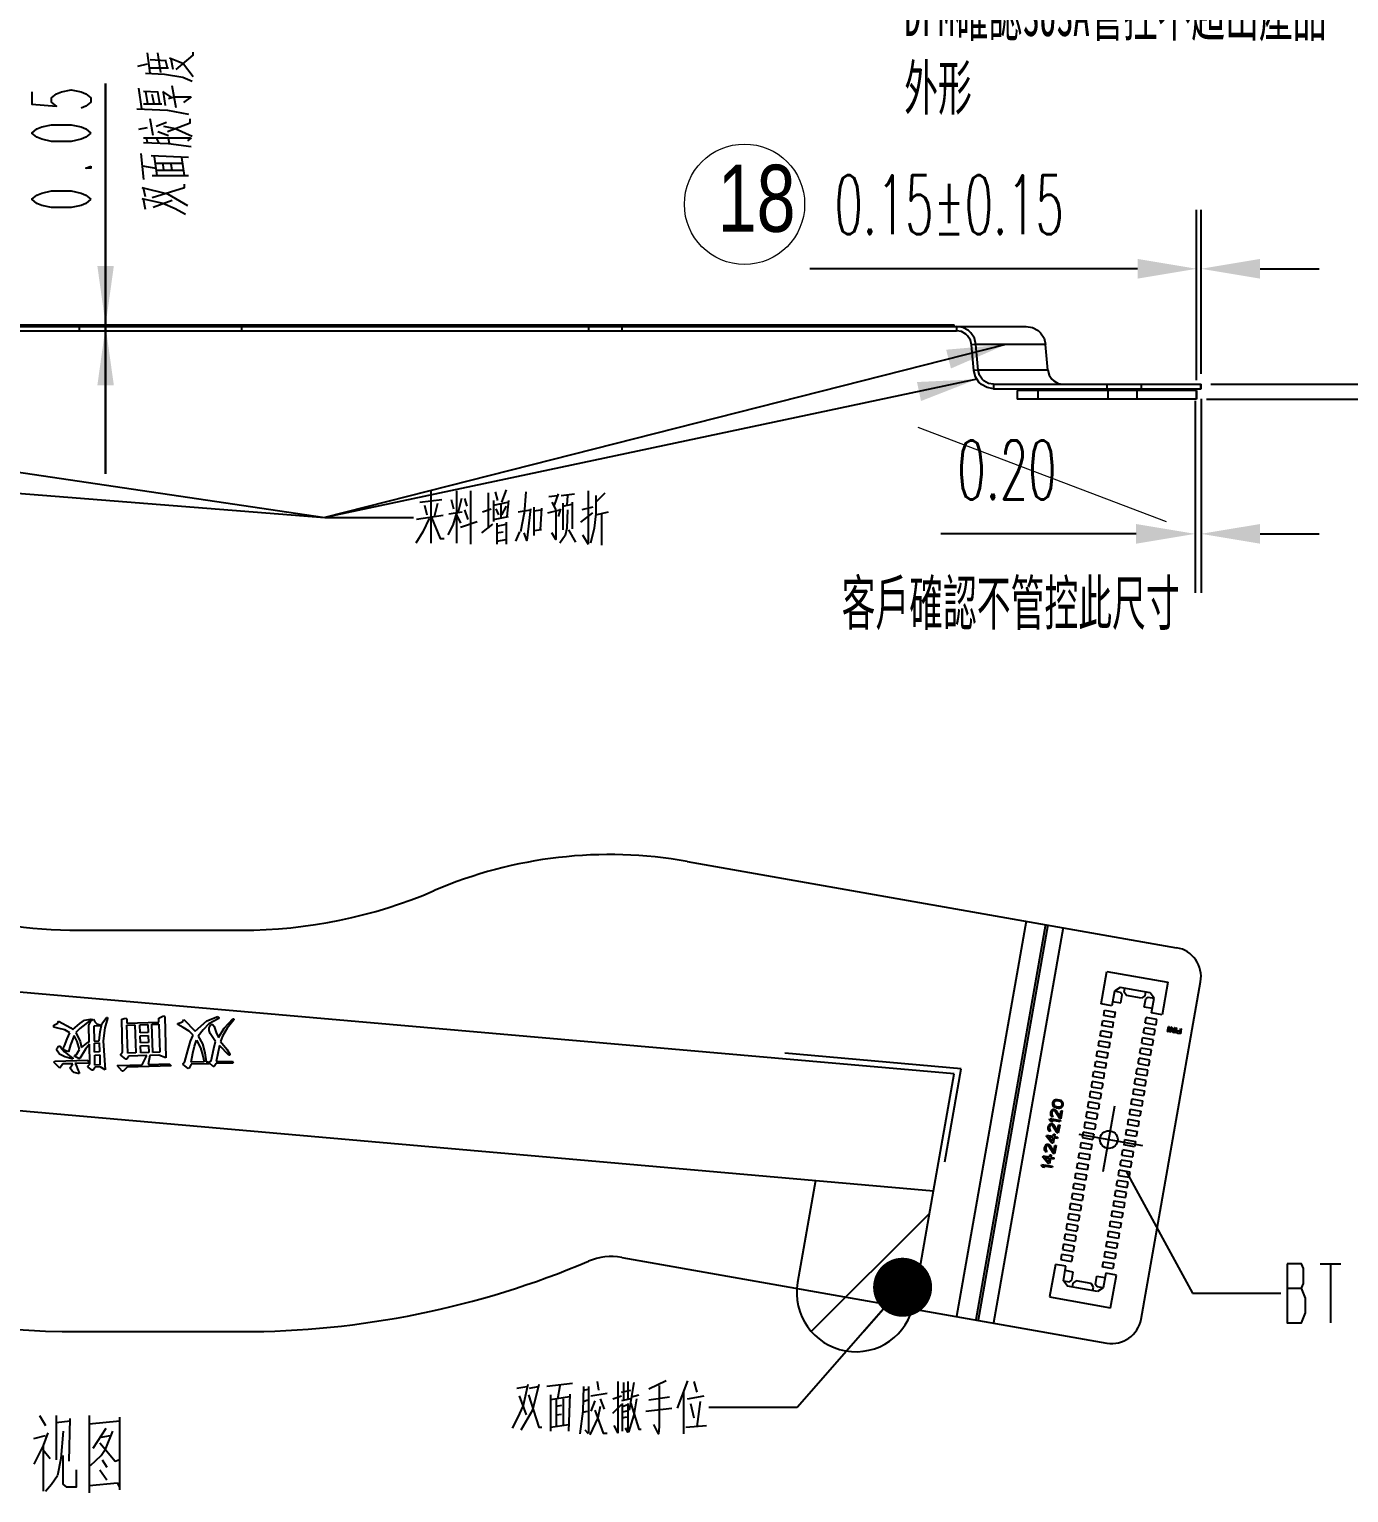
# Model space of a CAD drawing. Header units: millimetres. Extents: x -28 to 350, y 32 to 299.
# Drawn here: x 82.01 to 126.73, y 191.75 to 241.33 of the extents above; entities that cross this region are included whole.
import ezdxf

# ---------------------------------------------------------------- set-up
doc = ezdxf.new("R2010")
doc.units = ezdxf.units.MM
doc.header["$LTSCALE"] = 19.36
doc.header["$PDMODE"] = 3
doc.header["$PDSIZE"] = 6
doc.layers.get('0').update_dxf_attribs({"linetype": 'CONTINUOUS'})
doc.layers.get('Defpoints').update_dxf_attribs({"linetype": 'CONTINUOUS'})
doc.layers.add('00_COSMETICS', color=7, linetype='CONTINUOUS')
doc.layers.add('備註', color=1, linetype='CONTINUOUS', lineweight=20)
doc.styles.add('CHINESE', font='', dxfattribs={"width": 0.8})
doc.styles.get("Standard").update_dxf_attribs({"font": 'simplex.shx', "width": 0.56})
doc.styles.get('CHINESE').set_extended_font_data('PMingLiU')
doc.dimstyles.new('DIMSTYLE_1', dxfattribs={"dimtxt": 2, "dimasz": 2, "dimexe": 2, "dimexo": 0.35, "dimgap": 0.5, "dimtad": 1, "dimzin": 0, "dimdsep": 46, "dimtxsty": 'Standard', "dimcen": 0.09, "dimazin": 0, "dimtol": 1, "dimtp": 0.03, "dimtm": 0.03, "dimtfac": 1, "dimtofl": 0, "dimtmove": 0, "dimatfit": 3, "dimfxl": 1, "dimtolj": 1, "dimtzin": 0, "dimarcsym": 0})
doc.dimstyles.new('DIMSTYLE_2', dxfattribs={"dimtxt": 2, "dimasz": 2, "dimexe": 2, "dimexo": 0.35, "dimgap": 0.5, "dimtad": 1, "dimzin": 0, "dimdsep": 46, "dimtxsty": 'Standard', "dimcen": 0.09, "dimazin": 0, "dimtp": 0.01, "dimtm": 0.01, "dimtfac": 1, "dimtofl": 0, "dimtmove": 0, "dimatfit": 3, "dimfxl": 1, "dimtolj": 1, "dimtzin": 0, "dimarcsym": 0})
doc.dimstyles.get("Standard").update_dxf_attribs({"dimtxt": 2, "dimasz": 2, "dimexe": 2, "dimexo": 0.35, "dimtad": 1, "dimzin": 0, "dimdsep": 46, "dimtxsty": 'Standard', "dimcen": 0.09, "dimazin": 0, "dimtol": 1, "dimtp": 0.01, "dimtm": 0.01, "dimtfac": 1, "dimtofl": 0, "dimtmove": 0, "dimatfit": 3, "dimfxl": 1, "dimtolj": 1, "dimtzin": 0, "dimarcsym": 0})

# ---------------------------------------------------------------- blocks, each defined once
blk = doc.blocks.new('_FILLED')
at = {"color": 0, "linetype": 'ByBlock'}
blk.add_solid([(0, 0), (-1, 0.14), (-1, -0.14)], dxfattribs=at)
blk = doc.blocks.new('*D03')
at = {"color": 2}
for p, q in [((132.665, 229.301), (132.665, 234.301)), ((132.665, 234.301), (132.665, 229.046)), ((122.06, 229.301), (134.665, 229.301)), ((121.913, 228.791), (134.665, 228.791)), ((132.665, 209.67), (132.665, 229.046)), ((132.665, 228.791), (132.665, 209.67))]:
    blk.add_line(p, q, dxfattribs=at)
at = {"color": 2, "xscale": 2, "yscale": 2, "zscale": 2}
for p, rotation in [((132.665, 229.301), 270), ((132.665, 228.791), 90)]:
    blk.add_blockref('_FILLED', p, dxfattribs=dict(at, rotation=rotation))
blk = doc.blocks.new('*D36')
at = {"color": 2}
for p, q in [((84.595, 231.311), (84.595, 239.49)), ((84.595, 239.49), (84.595, 231.286)), ((84.595, 226.261), (84.595, 231.286)), ((84.595, 231.261), (84.595, 226.261))]:
    blk.add_line(p, q, dxfattribs=at)
at = {"color": 2, "xscale": 2, "yscale": 2, "zscale": 2}
for p, rotation in [((84.595, 231.311), 270), ((84.595, 231.261), 90)]:
    blk.add_blockref('_FILLED', p, dxfattribs=dict(at, rotation=rotation))
blk = doc.blocks.new('*D710')
at = {"color": 0, "lineweight": -2}
for p, q in [((121.576, 229.441), (121.576, 235.213)), ((121.726, 229.651), (121.726, 235.213)), ((119.576, 233.213), (108.469, 233.213)), ((123.726, 233.213), (125.726, 233.213))]:
    blk.add_line(p, q, dxfattribs=at)
at = {"color": 0}
for points in [[(119.576, 232.88), (119.576, 233.547), (121.576, 233.213)], [(123.726, 233.547), (123.726, 232.88), (121.726, 233.213)]]:
    blk.add_solid(points, dxfattribs=at)
at = {"layer": 'Defpoints', "color": 0}
for p in [(121.576, 233.213), (121.576, 229.091), (121.726, 229.301)]:
    blk.add_point(p, dxfattribs=at)
at = {"color": 0, "insert": (117.076, 236.38), "char_height": 2, "attachment_point": 3, "line_spacing_factor": 0.9}
blk.add_mtext('\\A1;{0.15\\C1;%%P0.15}', dxfattribs=at)
blk = doc.blocks.new('*D811')
at = {"color": 0, "lineweight": -2}
for p, q in [((121.526, 228.741), (121.526, 222.232)), ((121.726, 228.801), (121.726, 222.232)), ((119.526, 224.232), (112.912, 224.232)), ((123.726, 224.232), (125.726, 224.232))]:
    blk.add_line(p, q, dxfattribs=at)
at = {"color": 0}
for points in [[(119.526, 223.899), (119.526, 224.565), (121.526, 224.232)], [(123.726, 224.565), (123.726, 223.899), (121.726, 224.232)]]:
    blk.add_solid(points, dxfattribs=at)
at = {"layer": 'Defpoints', "color": 0}
for p in [(121.526, 229.091), (121.726, 229.151), (121.526, 224.232)]:
    blk.add_point(p, dxfattribs=at)
at = {"color": 0, "insert": (116.826, 227.399), "char_height": 2, "attachment_point": 3, "line_spacing_factor": 0.9}
blk.add_mtext('\\A1;0.20', dxfattribs=at)

msp = doc.modelspace()

# ---------------------------------------------------------------- linework, layer by layer
at = {"color": 2}
for p, q in [((86.111, 239.836), (86.014, 240.53)), ((86.466, 239.863), (86.369, 240.53)), ((85.691, 240.076), (86.014, 240.156)), ((86.627, 240.263), (86.111, 240.29)), ((86.111, 240.023), (86.724, 240.023)), ((86.691, 240.023), (86.627, 240.29)), ((86.885, 239.97), (86.82, 240.316)), ((87.24, 240.156), (87.562, 239.73)), ((85.82, 238.636), (85.724, 239.33)), ((86.369, 239.196), (85.885, 239.223)), ((85.949, 239.223), (86.014, 238.796)), ((86.24, 238.796), (86.175, 239.116)), ((86.433, 238.796), (86.369, 239.223)), ((86.853, 239.01), (86.53, 239.223)), ((86.627, 238.743), (86.562, 239.196)), ((86.982, 238.663), (86.853, 239.41)), ((87.498, 239.036), (87.24, 238.85)), ((85.885, 238.796), (86.498, 238.796)), ((85.724, 237.943), (86.014, 237.996)), ((86.208, 237.73), (86.111, 238.29)), ((86.304, 238.05), (86.659, 238.183)), ((85.885, 237.65), (87.466, 237.65)), ((86.014, 237.49), (85.982, 237.65)), ((86.401, 237.49), (86.337, 237.623)), ((86.369, 237.863), (86.724, 237.73)), ((86.756, 237.463), (86.724, 237.623)), ((87.498, 237.65), (87.369, 237.543)), ((85.788, 237.116), (85.885, 236.236)), ((85.885, 237.49), (86.724, 237.463)), ((87.401, 236.983), (86.143, 237.036)), ((86.24, 237.01), (86.337, 236.37)), ((86.724, 237.463), (87.498, 237.356)), ((86.304, 236.61), (85.853, 236.69)), ((86.304, 236.796), (87.208, 236.796)), ((86.304, 236.556), (87.24, 236.556)), ((86.53, 236.743), (86.562, 236.556)), ((86.853, 236.556), (86.82, 236.743)), ((87.272, 236.37), (87.175, 236.983)), ((86.175, 236.37), (87.401, 236.37)), ((85.949, 235.65), (85.885, 235.943)), ((85.949, 235.223), (85.885, 235.57)), ((86.208, 235.303), (86.853, 235.543)), ((95.614, 225.72), (95.614, 223.914)), ((96.494, 225.688), (96.494, 223.914)), ((96.974, 223.882), (96.974, 225.688)), ((97.561, 225.624), (97.561, 224.43)), ((97.801, 225.656), (97.881, 225.366)), ((98.174, 225.72), (98.014, 225.301)), ((98.841, 225.656), (98.788, 224.914)), ((100.948, 225.688), (100.948, 223.882)), ((101.214, 225.301), (101.534, 225.624)), ((95.241, 225.301), (95.988, 225.398)), ((95.401, 225.204), (95.481, 224.882)), ((95.748, 224.817), (95.854, 225.269)), ((96.308, 225.398), (96.388, 225.075)), ((96.654, 225.43), (96.548, 224.979)), ((96.761, 225.43), (96.841, 225.172)), ((97.748, 225.366), (97.748, 224.656)), ((97.748, 225.204), (98.228, 225.301)), ((97.988, 225.269), (97.988, 224.753)), ((98.174, 225.172), (98.014, 224.882)), ((98.254, 225.366), (98.201, 224.817)), ((99.108, 225.14), (99.108, 224.172)), ((99.374, 225.108), (99.321, 224.366)), ((99.614, 225.495), (99.908, 225.527)), ((99.721, 225.301), (99.854, 225.043)), ((99.934, 225.591), (99.801, 225.204)), ((100.041, 225.527), (100.494, 225.591)), ((100.094, 225.269), (100.094, 224.366)), ((100.094, 225.172), (100.414, 225.237)), ((100.254, 225.527), (100.228, 225.204)), ((100.414, 225.301), (100.414, 224.398)), ((101.108, 225.14), (100.734, 225.043)), ((96.041, 224.849), (95.134, 224.72)), ((96.228, 224.914), (96.681, 224.979)), ((96.494, 224.882), (96.628, 224.591)), ((96.628, 224.462), (97.188, 224.656)), ((96.761, 225.043), (96.868, 224.72)), ((97.374, 224.979), (97.668, 225.075)), ((97.748, 224.72), (98.254, 224.817)), ((97.828, 225.075), (97.908, 224.882)), ((98.174, 224.624), (98.174, 223.882)), ((98.574, 224.979), (99.001, 225.043)), ((98.788, 224.946), (98.654, 224.301)), ((99.108, 225.011), (99.348, 225.043)), ((99.588, 224.946), (99.988, 225.043)), ((100.014, 225.075), (99.934, 224.817)), ((100.708, 224.624), (101.108, 224.946)), ((101.214, 224.882), (101.641, 224.979)), ((101.401, 224.914), (101.401, 223.849)), ((97.348, 224.269), (97.721, 224.559)), ((97.854, 224.591), (97.854, 223.882)), ((97.854, 224.495), (98.174, 224.559)), ((97.854, 224.269), (98.068, 224.301)), ((98.628, 224.301), (98.494, 223.979)), ((99.374, 224.366), (99.108, 224.333)), ((100.281, 224.366), (100.521, 223.946)), ((100.761, 224.204), (100.948, 223.882)), ((97.854, 223.979), (98.174, 224.043)), ((108.517, 197.203), (112.529, 201.215)), ((125.762, 199.504), (126.462, 199.504)), ((126.112, 199.504), (126.112, 197.504)), ((124.642, 198.671), (125.132, 198.671)), ((125.272, 197.838), (125.272, 198.338)), ((100.426, 195.444), (99.546, 195.348)), ((99.919, 194.928), (99.999, 195.38)), ((101.253, 195.509), (101.306, 195.219)), ((101.973, 193.767), (101.973, 195.509)), ((102.159, 194.896), (102.159, 195.477)), ((102.293, 195.509), (102.293, 194.928)), ((102.506, 195.477), (102.346, 194.541)), ((103.599, 195.541), (103.013, 195.251)), ((104.319, 195.541), (103.973, 194.606)), ((104.533, 195.509), (104.639, 195.154)), ((98.533, 195.283), (98.879, 195.348)), ((98.613, 195.025), (98.853, 194.38)), ((98.959, 195.283), (99.253, 195.348)), ((99.679, 195.057), (99.679, 193.832)), ((100.319, 194.993), (99.679, 194.896)), ((99.866, 194.928), (99.866, 193.993)), ((100.106, 194.928), (100.106, 194.025)), ((100.293, 193.832), (100.346, 195.09)), ((100.799, 195.348), (100.773, 194.509)), ((100.799, 195.219), (100.959, 195.251)), ((100.799, 194.832), (100.933, 194.896)), ((100.959, 195.348), (100.959, 193.767)), ((101.039, 195.025), (101.599, 195.122)), ((101.173, 194.864), (101.039, 194.509)), ((101.359, 194.928), (101.493, 194.573)), ((101.786, 194.928), (102.079, 195.025)), ((102.079, 195.154), (102.399, 195.219)), ((102.399, 194.928), (102.079, 194.864)), ((102.426, 194.993), (102.666, 195.057)), ((103.013, 194.896), (103.706, 194.993)), ((104.186, 195.154), (104.186, 193.735)), ((104.319, 194.928), (104.879, 195.025)), ((100.053, 194.703), (99.866, 194.67)), ((99.866, 194.38), (100.053, 194.412)), ((100.773, 194.509), (100.666, 193.735)), ((100.773, 194.477), (100.933, 194.509)), ((101.786, 194.444), (102.079, 194.735)), ((102.106, 194.767), (102.106, 193.832)), ((102.106, 194.67), (102.293, 194.735)), ((102.266, 194.509), (102.106, 194.477)), ((102.906, 194.509), (103.786, 194.606)), ((104.426, 194.767), (104.533, 194.283)), ((104.746, 194.832), (104.639, 193.993)), ((82.359, 194.358), (82.559, 194.019)), ((82.919, 194.358), (82.919, 192.858)), ((83.399, 194.164), (82.919, 194.116)), ((83.359, 192.81), (83.399, 194.261)), ((84.039, 194.358), (84.039, 191.745)), ((85.079, 194.164), (84.039, 194.068)), ((84.599, 193.922), (84.159, 193.245)), ((85.079, 191.842), (85.079, 194.31)), ((99.679, 193.961), (100.293, 194.057)), ((101.973, 193.767), (101.839, 194.025)), ((102.106, 194.283), (102.266, 194.315)), ((104.266, 193.961), (104.959, 194.025)), ((82.159, 193.584), (82.559, 193.681)), ((84.439, 193.632), (84.759, 193.681)), ((100.959, 193.735), (100.853, 193.864)), ((82.479, 193.342), (82.479, 191.793)), ((82.479, 193.197), (82.719, 192.906)), ((84.079, 192.664), (84.439, 193.003)), ((84.399, 192.519), (84.639, 192.181)), ((84.479, 192.858), (84.639, 192.616)), ((84.039, 191.987), (84.999, 192.084)), ((85.079, 191.939), (84.999, 192.084))]:
    msp.add_line(p, q, dxfattribs=at)
at = {"color": 7}
for p, q in [((49.371, 231.261), (115.797, 231.261)), ((49.371, 231.111), (113.435, 231.111)), ((50.871, 231.311), (113.361, 231.311)), ((112.663, 231.261), (112.663, 231.311)), ((113.361, 231.261), (113.361, 231.311)), ((114.025, 229.767), (113.95, 230.632)), ((114.172, 229.78), (114.098, 230.645)), ((116.534, 229.78), (116.459, 230.645)), ((114.687, 229.301), (121.726, 229.301)), ((114.687, 229.151), (121.726, 229.151)), ((121.576, 229.091), (115.498, 229.091)), ((115.498, 229.091), (115.498, 228.791)), ((115.548, 229.151), (115.548, 229.091)), ((121.526, 229.151), (121.526, 229.091)), ((121.576, 229.091), (121.576, 228.791)), ((121.726, 229.151), (121.726, 229.301)), ((121.576, 228.791), (115.498, 228.791)), ((104.307, 213.136), (120.899, 210.211)), ((113.361, 205.932), (50.871, 211.399)), ((83.696, 210.802), (89.196, 210.802)), ((119.696, 197.628), (121.71, 209.052)), ((50.871, 207.383), (112.663, 201.977)), ((112.663, 201.977), (113.361, 205.932)), ((102.091, 199.717), (118.538, 196.817)), ((83.696, 197.202), (89.196, 197.202))]:
    msp.add_line(p, q, dxfattribs=at)
at = {"color": 9}
for p, q in [((83.696, 231.261), (83.696, 231.111)), ((89.196, 231.261), (89.196, 231.111)), ((100.965, 231.261), (100.965, 231.111)), ((102.091, 231.261), (102.091, 231.111)), ((113.435, 231.261), (113.435, 231.111)), ((114.098, 230.645), (113.95, 230.632)), ((116.459, 230.645), (114.098, 230.645)), ((114.172, 229.78), (114.025, 229.767)), ((116.534, 229.78), (114.172, 229.78)), ((114.687, 229.301), (114.687, 229.151)), ((116.2, 229.091), (116.2, 228.791)), ((116.209, 229.151), (116.209, 229.091)), ((118.538, 229.301), (118.538, 229.151)), ((118.564, 229.091), (118.564, 228.791)), ((118.572, 229.151), (118.572, 229.091)), ((119.499, 229.151), (119.499, 229.091)), ((119.548, 229.091), (119.548, 228.791)), ((119.696, 229.301), (119.696, 229.151)), ((121.513, 229.151), (121.513, 229.091)), ((121.563, 229.091), (121.563, 228.791)), ((121.71, 229.301), (121.71, 229.151)), ((115.797, 211.11), (113.435, 197.717)), ((116.459, 210.993), (114.098, 197.6)), ((116.534, 210.98), (114.172, 197.587)), ((117.049, 210.89), (114.687, 197.496))]:
    msp.add_line(p, q, dxfattribs=at)
at = {"color": 4}
for p, q in [((83.718, 207.646), (83.885, 207.753)), ((84.088, 207.758), (83.723, 207.476)), ((83.885, 207.753), (84.087, 207.792)), ((84.087, 207.792), (84.121, 207.793)), ((84.121, 207.793), (84.088, 207.758)), ((84.089, 207.725), (84.189, 207.795)), ((84.189, 207.795), (84.226, 207.695)), ((84.466, 207.634), (84.629, 207.842)), ((84.664, 207.809), (84.571, 207.501)), ((84.629, 207.842), (84.663, 207.843)), ((84.663, 207.843), (84.664, 207.809)), ((85.14, 207.789), (85.275, 207.827)), ((85.172, 206.67), (85.14, 207.789)), ((85.275, 207.827), (85.31, 207.794)), ((85.31, 207.794), (85.314, 207.658)), ((86.395, 207.825), (86.563, 207.898)), ((86.399, 207.69), (86.395, 207.825)), ((86.563, 207.898), (86.598, 207.865)), ((86.598, 207.865), (86.638, 206.474)), ((87.213, 207.713), (87.245, 207.782)), ((87.245, 207.782), (87.63, 207.386)), ((88.027, 207.737), (88.396, 207.883)), ((88.432, 207.816), (88.098, 207.637)), ((88.396, 207.883), (88.431, 207.85)), ((88.431, 207.85), (88.432, 207.816)), ((88.612, 207.482), (88.908, 207.796)), ((88.943, 207.763), (88.714, 207.485)), ((88.908, 207.796), (88.942, 207.797)), ((88.942, 207.797), (88.943, 207.763)), ((82.837, 207.586), (82.971, 207.658)), ((82.839, 207.519), (82.837, 207.586)), ((82.976, 207.489), (82.839, 207.519)), ((82.971, 207.658), (83.003, 207.727)), ((83.215, 207.428), (82.976, 207.489)), ((83.003, 207.727), (83.417, 207.501)), ((83.388, 207.331), (83.215, 207.428)), ((83.292, 207.124), (83.388, 207.331)), ((83.417, 207.501), (83.487, 207.435)), ((83.487, 207.435), (83.718, 207.646)), ((83.723, 207.476), (83.591, 207.337)), ((83.591, 207.337), (83.736, 207.035)), ((84.026, 207.587), (84.089, 207.725)), ((84.042, 207.01), (84.026, 207.587)), ((84.434, 207.565), (84.196, 207.558)), ((84.196, 207.558), (84.211, 207.049)), ((84.226, 207.695), (84.296, 207.629)), ((84.296, 207.629), (84.399, 207.598)), ((84.38, 207.054), (84.406, 207.36)), ((84.399, 207.598), (84.434, 207.565)), ((84.406, 207.36), (84.466, 207.634)), ((84.571, 207.501), (84.516, 207.058)), ((85.314, 207.658), (86.399, 207.69)), ((85.316, 207.59), (85.587, 207.598)), ((85.343, 206.641), (85.316, 207.59)), ((85.587, 207.598), (85.614, 206.648)), ((85.756, 207.603), (86.028, 207.611)), ((85.764, 207.332), (85.756, 207.603)), ((86.036, 207.34), (85.764, 207.332)), ((86.028, 207.611), (86.036, 207.34)), ((86.164, 207.615), (86.401, 207.622)), ((86.191, 206.665), (86.164, 207.615)), ((86.401, 207.622), (86.429, 206.672)), ((87.045, 207.64), (87.146, 207.677)), ((87.046, 207.607), (87.045, 207.64)), ((87.219, 207.51), (87.046, 207.607)), ((87.146, 207.677), (87.213, 207.713)), ((87.426, 207.38), (87.219, 207.51)), ((87.566, 207.248), (87.426, 207.38)), ((87.63, 207.386), (88.027, 207.737)), ((87.9, 207.428), (87.737, 207.219)), ((88.098, 207.637), (87.9, 207.428)), ((88.102, 207.501), (88.167, 207.605)), ((88.105, 207.4), (88.102, 207.501)), ((88.142, 207.299), (88.105, 207.4)), ((88.319, 207.032), (88.142, 207.299)), ((88.167, 207.605), (88.235, 207.607)), ((88.235, 207.607), (88.271, 207.54)), ((88.271, 207.54), (88.344, 207.339)), ((88.344, 207.339), (88.417, 207.171)), ((88.417, 207.171), (88.612, 207.482)), ((88.714, 207.485), (88.552, 207.209)), ((82.929, 206.774), (82.962, 206.809)), ((82.965, 206.707), (82.929, 206.774)), ((82.962, 206.809), (82.994, 206.878)), ((82.994, 206.878), (83.061, 206.88)), ((83.061, 206.88), (83.062, 206.846)), ((83.062, 206.846), (83.203, 206.68)), ((83.165, 206.815), (83.197, 206.884)), ((83.167, 206.747), (83.165, 206.815)), ((83.197, 206.884), (83.292, 207.124)), ((83.4, 206.924), (83.339, 206.684)), ((83.527, 207.233), (83.4, 206.924)), ((83.634, 207.032), (83.527, 207.233)), ((83.613, 206.59), (83.71, 206.763)), ((83.71, 206.763), (83.634, 207.032)), ((83.913, 206.769), (83.719, 206.458)), ((83.736, 207.035), (83.776, 206.833)), ((83.776, 206.833), (84.008, 207.009)), ((84.044, 206.942), (83.913, 206.769)), ((84.008, 207.009), (84.042, 207.01)), ((84.064, 206.264), (84.044, 206.942)), ((84.211, 207.049), (84.38, 207.054)), ((84.213, 206.981), (84.382, 206.986)), ((84.222, 206.676), (84.213, 206.981)), ((84.382, 206.986), (84.391, 206.681)), ((84.516, 207.058), (84.579, 206.075)), ((85.767, 207.23), (86.039, 207.238)), ((85.774, 206.993), (85.767, 207.23)), ((86.046, 207), (85.774, 206.993)), ((85.777, 206.891), (86.048, 206.899)), ((85.784, 206.653), (85.777, 206.891)), ((86.039, 207.238), (86.046, 207)), ((86.048, 206.899), (86.055, 206.661)), ((87.377, 206.733), (87.47, 207.042)), ((87.47, 207.042), (87.566, 207.248)), ((87.55, 206.637), (87.611, 206.876)), ((87.611, 206.876), (87.673, 207.082)), ((87.673, 207.082), (87.816, 206.814)), ((87.737, 207.219), (87.88, 206.952)), ((87.816, 206.814), (87.892, 206.545)), ((87.88, 206.952), (87.957, 206.648)), ((88.168, 206.383), (88.258, 206.793)), ((88.258, 206.793), (88.319, 207.032)), ((88.459, 206.901), (88.339, 206.354)), ((88.774, 206.57), (88.459, 206.901)), ((88.552, 207.209), (88.489, 207.037)), ((88.489, 207.037), (88.7, 206.772)), ((88.7, 206.772), (88.807, 206.605)), ((82.84, 206.33), (82.873, 206.365)), ((83.049, 206.133), (82.84, 206.33)), ((82.873, 206.365), (83.992, 206.398)), ((83.035, 206.608), (82.965, 206.707)), ((83.208, 206.511), (83.035, 206.608)), ((83.147, 206.271), (83.049, 206.133)), ((83.486, 206.281), (83.147, 206.271)), ((83.339, 206.684), (83.167, 206.747)), ((83.203, 206.68), (83.411, 206.517)), ((83.447, 206.45), (83.208, 206.511)), ((83.411, 206.517), (83.48, 206.485)), ((83.421, 206.177), (83.486, 206.281)), ((83.481, 206.451), (83.447, 206.45)), ((83.48, 206.485), (83.481, 206.451)), ((83.546, 206.555), (83.613, 206.59)), ((83.547, 206.521), (83.546, 206.555)), ((83.685, 206.457), (83.547, 206.521)), ((84.029, 206.297), (83.554, 206.283)), ((83.554, 206.283), (83.589, 206.25)), ((83.719, 206.458), (83.685, 206.457)), ((83.992, 206.398), (84.029, 206.297)), ((83.998, 206.194), (84.064, 206.264)), ((84.391, 206.681), (84.222, 206.676)), ((84.225, 206.574), (84.394, 206.579)), ((84.234, 206.235), (84.225, 206.574)), ((84.394, 206.579), (84.404, 206.24)), ((85.107, 206.6), (85.172, 206.67)), ((85.108, 206.566), (85.107, 206.6)), ((85.281, 206.435), (85.108, 206.566)), ((85.315, 206.436), (85.281, 206.435)), ((85.38, 206.54), (85.315, 206.436)), ((85.614, 206.648), (85.343, 206.641)), ((85.99, 206.557), (85.38, 206.54)), ((86.055, 206.661), (85.784, 206.653)), ((85.83, 206.247), (85.99, 206.557)), ((86.092, 206.56), (86.033, 206.253)), ((86.033, 206.253), (86.746, 206.274)), ((86.398, 206.569), (86.092, 206.56)), ((86.429, 206.672), (86.191, 206.665)), ((86.638, 206.474), (86.398, 206.569)), ((86.746, 206.274), (86.815, 206.208)), ((87.22, 206.288), (87.286, 206.357)), ((87.221, 206.254), (87.22, 206.288)), ((87.286, 206.357), (87.377, 206.733)), ((87.491, 206.329), (87.55, 206.637)), ((87.932, 206.342), (87.491, 206.329)), ((88.103, 206.279), (87.493, 206.262)), ((87.892, 206.545), (87.932, 206.342)), ((87.957, 206.648), (88, 206.344)), ((88, 206.344), (88.068, 206.346)), ((88.068, 206.346), (88.103, 206.279)), ((88.101, 206.347), (88.168, 206.383)), ((88.102, 206.313), (88.101, 206.347)), ((88.242, 206.181), (88.102, 206.313)), ((88.341, 206.286), (88.276, 206.182)), ((88.339, 206.354), (88.882, 206.37)), ((88.918, 206.303), (88.341, 206.286)), ((88.808, 206.571), (88.774, 206.57)), ((88.807, 206.605), (88.808, 206.571)), ((88.882, 206.37), (88.918, 206.303)), ((113.596, 206.112), (107.618, 206.635)), ((83.388, 206.143), (83.421, 206.177)), ((83.459, 206.043), (83.388, 206.143)), ((83.529, 205.977), (83.459, 206.043)), ((83.666, 205.947), (83.529, 205.977)), ((83.589, 206.25), (83.663, 206.049)), ((83.663, 206.049), (83.699, 205.982)), ((83.7, 205.948), (83.666, 205.947)), ((83.699, 205.982), (83.7, 205.948)), ((83.999, 206.16), (83.998, 206.194)), ((84.138, 206.062), (83.999, 206.16)), ((84.172, 206.063), (84.138, 206.062)), ((84.236, 206.167), (84.172, 206.063)), ((84.404, 206.24), (84.234, 206.235)), ((84.406, 206.172), (84.236, 206.167)), ((84.579, 206.075), (84.406, 206.172)), ((84.982, 206.223), (85.83, 206.247)), ((85.157, 206.024), (84.982, 206.223)), ((85.191, 206.025), (85.157, 206.024)), ((85.323, 206.165), (85.191, 206.025)), ((86.815, 206.208), (85.323, 206.165)), ((87.395, 206.123), (87.221, 206.254)), ((87.429, 206.124), (87.395, 206.123)), ((87.493, 206.262), (87.429, 206.124)), ((88.276, 206.182), (88.242, 206.181)), ((113.04, 202.96), (113.596, 206.112)), ((108.663, 202.327), (108.053, 198.867)), ((111.993, 198.173), (112.663, 201.977))]:
    msp.add_line(p, q, dxfattribs=at)
at = {"color": 2}
for points in [[(86.982, 239.97), (87.562, 240.45), (87.562, 240.556)], [(87.24, 240.156), (87.046, 240.236), (86.756, 240.343)], [(85.949, 239.836), (86.595, 239.81), (87.208, 239.703), (87.53, 239.57)], [(82.095, 239.21), (82.095, 238.79), (82.928, 238.72), (82.761, 238.86), (82.761, 239), (82.928, 239.14), (83.095, 239.21), (83.428, 239.28), (83.761, 239.21), (83.928, 239.14), (84.095, 239), (84.095, 238.86), (83.928, 238.72), (83.761, 238.65)], [(86.724, 238.983), (86.917, 239.036), (87.498, 239.036)], [(85.659, 238.636), (86.691, 238.583), (87.401, 238.45)], [(84.095, 237.81), (83.928, 237.67), (83.761, 237.6), (83.428, 237.53), (82.761, 237.53), (82.428, 237.6), (82.261, 237.67), (82.095, 237.81), (82.261, 237.95), (82.428, 238.02), (82.761, 238.09), (83.428, 238.09), (83.761, 238.02), (83.928, 237.95), (84.095, 237.81)], [(86.562, 238.05), (86.949, 237.97), (87.53, 237.703)], [(86.691, 237.863), (87.466, 238.156), (87.466, 238.29)], [(84.095, 236.69), (84.095, 236.62), (83.928, 236.62), (84.095, 236.69)], [(86.175, 235.623), (87.272, 235.97), (87.272, 236.076)], [(84.095, 235.57), (83.928, 235.43), (83.761, 235.36), (83.428, 235.29), (82.761, 235.29), (82.428, 235.36), (82.261, 235.43), (82.095, 235.57), (82.261, 235.71), (82.428, 235.78), (82.761, 235.85), (83.428, 235.85), (83.761, 235.78), (83.928, 235.71), (84.095, 235.57)], [(85.82, 235.97), (86.691, 235.756), (87.369, 235.356)], [(85.82, 235.596), (86.53, 235.436), (86.949, 235.25), (87.304, 235.063)], [(101.214, 225.527), (101.214, 224.914), (101.161, 224.43), (101.028, 223.914)], [(95.561, 224.753), (95.348, 224.301), (95.108, 223.914)], [(95.641, 224.785), (95.934, 224.075), (96.068, 224.075)], [(96.494, 224.946), (96.361, 224.527), (96.201, 224.204)], [(99.001, 225.075), (98.868, 224.011), (98.788, 224.269)], [(99.854, 224.979), (99.854, 224.043), (99.721, 224.269)], [(100.254, 225.043), (100.228, 224.43), (100.174, 224.172), (99.988, 223.914)], [(125.272, 198.338), (125.132, 198.671), (125.202, 198.838), (125.202, 199.338), (125.132, 199.504), (124.642, 199.504)], [(124.642, 199.504), (124.642, 197.504), (125.132, 197.504), (125.272, 197.838)], [(98.906, 195.412), (98.746, 194.703), (98.559, 194.283), (98.373, 193.928)], [(99.279, 195.412), (99.066, 194.541), (98.666, 193.864)], [(103.359, 195.38), (103.359, 193.993), (103.333, 193.735), (103.173, 194.057)], [(98.933, 195.057), (99.279, 193.961), (99.386, 193.961)], [(102.586, 194.928), (102.506, 194.38), (102.319, 193.799)], [(101.359, 194.67), (101.279, 194.283), (101.013, 193.703)], [(101.173, 194.541), (101.466, 193.767), (101.599, 193.767)], [(102.293, 194.767), (102.293, 193.799), (102.213, 193.928)], [(102.399, 194.767), (102.666, 193.896), (102.746, 193.896)], [(82.639, 193.777), (82.479, 193.342), (82.159, 192.713)], [(83.159, 193.826), (83.079, 192.906), (82.959, 192.326)], [(84.399, 193.439), (84.919, 192.81), (85.039, 192.858)], [(84.439, 193.003), (84.599, 193.245), (84.839, 193.826)], [(83.599, 192.519), (83.599, 191.939), (83.279, 191.939), (83.159, 192.035), (83.159, 193.003)], [(82.559, 191.793), (82.759, 192.035), (82.959, 192.326)]]:
    msp.add_lwpolyline(points, dxfattribs=at)
at = {"color": 7}
for points in [[(114.098, 230.645), (114.043, 230.86), (113.923, 231.045), (113.843, 231.12), (113.651, 231.225), (113.435, 231.261)], [(113.95, 230.632), (113.908, 230.799), (113.815, 230.943), (113.752, 231.001), (113.603, 231.083), (113.435, 231.111)], [(115.797, 231.261), (116.012, 231.225), (116.204, 231.12), (116.285, 231.045), (116.405, 230.86), (116.459, 230.645)], [(114.687, 229.151), (114.472, 229.188), (114.28, 229.293), (114.199, 229.368), (114.079, 229.553), (114.025, 229.767)], [(114.687, 229.301), (114.52, 229.329), (114.37, 229.411), (114.308, 229.469), (114.214, 229.613), (114.172, 229.78)], [(116.534, 229.78), (116.576, 229.613), (116.669, 229.469), (116.732, 229.411), (116.881, 229.329), (117.049, 229.301)]]:
    msp.add_lwpolyline(points, dxfattribs=at)
for centre, radius, start, end in [((83.696, 227.402), 16.6, 235.3687, 270), ((101.685, 198.266), 15.1, 80, 113.2017), ((89.196, 227.402), 16.6, 270, 293.2017), ((120.726, 209.226), 1, 350, 80), ((83.696, 227.402), 30.2, 235.647, 270), ((89.196, 227.402), 30.2, 270, 292.9355), ((101.744, 197.748), 2, 80, 112.9355), ((118.711, 197.802), 1, 260, 350)]:
    msp.add_arc(centre, radius, start, end, dxfattribs=at)
at = {"color": 4}
msp.add_arc((110.023, 198.52), 2, 170, 350, dxfattribs=at)
at = {"layer": '00_COSMETICS', "color": 2}
for p, q in [((118.345, 208.305), (118.539, 209.408)), ((118.539, 209.408), (120.607, 209.044)), ((118.981, 208.863), (118.791, 208.734)), ((120.006, 208.683), (118.981, 208.863)), ((119.116, 208.707), (119.139, 208.835)), ((120.607, 209.044), (120.413, 207.941)), ((118.704, 208.242), (118.345, 208.305)), ((118.791, 208.734), (118.704, 208.242)), ((118.73, 208.39), (119.006, 208.341)), ((118.998, 208.698), (118.791, 208.734)), ((119.055, 208.617), (118.998, 208.698)), ((119.006, 208.341), (119.055, 208.617)), ((119.197, 208.591), (119.116, 208.707)), ((119.71, 208.501), (119.197, 208.591)), ((119.825, 208.582), (119.71, 208.501)), ((119.804, 208.2), (119.852, 208.476)), ((119.848, 208.71), (119.825, 208.582)), ((119.852, 208.476), (119.933, 208.533)), ((119.933, 208.533), (120.14, 208.496)), ((120.14, 208.496), (120.006, 208.683)), ((120.053, 208.004), (120.14, 208.496)), ((118.428, 207.915), (118.459, 208.092)), ((118.793, 207.851), (118.428, 207.915)), ((118.459, 208.092), (118.824, 208.028)), ((118.793, 207.851), (118.824, 208.028)), ((120.079, 208.152), (119.804, 208.2)), ((119.836, 207.666), (119.868, 207.844)), ((120.232, 207.779), (119.868, 207.844)), ((120.413, 207.941), (120.053, 208.004)), ((120.201, 207.602), (120.232, 207.779)), ((118.307, 207.225), (118.338, 207.403)), ((118.338, 207.403), (118.702, 207.338)), ((118.367, 207.57), (118.399, 207.747)), ((118.732, 207.506), (118.367, 207.57)), ((118.399, 207.747), (118.763, 207.683)), ((118.671, 207.161), (118.702, 207.338)), ((118.732, 207.506), (118.763, 207.683)), ((119.776, 207.322), (119.807, 207.499)), ((119.776, 207.322), (120.14, 207.258)), ((120.171, 207.435), (119.807, 207.499)), ((119.836, 207.666), (120.201, 207.602)), ((120.14, 207.258), (120.171, 207.435)), ((120.595, 207.367), (120.626, 207.541)), ((120.617, 207.363), (120.595, 207.367)), ((120.643, 207.385), (120.617, 207.363)), ((120.648, 207.537), (120.622, 207.392)), ((120.622, 207.392), (120.648, 207.415)), ((120.626, 207.541), (120.648, 207.537)), ((120.648, 207.415), (120.643, 207.385)), ((120.668, 207.354), (120.698, 207.528)), ((120.69, 207.35), (120.668, 207.354)), ((120.716, 207.498), (120.69, 207.35)), ((120.698, 207.528), (120.731, 207.522)), ((120.78, 207.334), (120.716, 207.498)), ((120.731, 207.522), (120.795, 207.354)), ((120.813, 207.328), (120.78, 207.334)), ((120.795, 207.354), (120.822, 207.506)), ((120.844, 207.503), (120.813, 207.328)), ((120.822, 207.506), (120.844, 207.503)), ((120.842, 207.323), (120.873, 207.497)), ((120.864, 207.319), (120.842, 207.323)), ((120.895, 207.494), (120.864, 207.319)), ((120.873, 207.497), (120.895, 207.494)), ((120.9, 207.355), (120.903, 207.37)), ((120.902, 207.343), (120.9, 207.355)), ((120.91, 207.326), (120.902, 207.343)), ((120.903, 207.37), (120.909, 207.38)), ((120.909, 207.38), (120.922, 207.393)), ((120.923, 207.313), (120.91, 207.326)), ((120.922, 207.393), (120.939, 207.402)), ((120.924, 207.362), (120.922, 207.351)), ((120.922, 207.351), (120.924, 207.339)), ((120.94, 207.306), (120.923, 207.313)), ((120.93, 207.373), (120.924, 207.362)), ((120.924, 207.339), (120.93, 207.331)), ((120.938, 207.379), (120.93, 207.373)), ((120.93, 207.331), (120.94, 207.325)), ((120.95, 207.381), (120.938, 207.379)), ((120.939, 207.402), (120.957, 207.402)), ((120.94, 207.325), (121.009, 207.313)), ((121.028, 207.29), (120.94, 207.306)), ((121.019, 207.368), (120.95, 207.381)), ((120.957, 207.402), (121.023, 207.391)), ((121.009, 207.313), (121.019, 207.368)), ((121.023, 207.391), (121.037, 207.469)), ((121.058, 207.465), (121.028, 207.29)), ((121.037, 207.469), (121.058, 207.465)), ((118.246, 206.881), (118.277, 207.058)), ((118.61, 206.816), (118.246, 206.881)), ((118.277, 207.058), (118.642, 206.994)), ((118.671, 207.161), (118.307, 207.225)), ((118.61, 206.816), (118.642, 206.994)), ((119.654, 206.632), (119.685, 206.81)), ((120.05, 206.745), (119.685, 206.81)), ((119.715, 206.977), (119.746, 207.154)), ((119.715, 206.977), (120.079, 206.913)), ((120.111, 207.09), (119.746, 207.154)), ((120.079, 206.913), (120.111, 207.09)), ((118.124, 206.191), (118.156, 206.369)), ((118.156, 206.369), (118.52, 206.304)), ((118.185, 206.536), (118.216, 206.713)), ((118.549, 206.472), (118.185, 206.536)), ((118.216, 206.713), (118.581, 206.649)), ((118.489, 206.127), (118.52, 206.304)), ((118.549, 206.472), (118.581, 206.649)), ((119.593, 206.288), (119.625, 206.465)), ((119.593, 206.288), (119.958, 206.223)), ((119.989, 206.401), (119.625, 206.465)), ((119.654, 206.632), (120.019, 206.568)), ((119.958, 206.223), (119.989, 206.401)), ((120.019, 206.568), (120.05, 206.745)), ((118.064, 205.847), (118.095, 206.024)), ((118.428, 205.782), (118.064, 205.847)), ((118.095, 206.024), (118.459, 205.96)), ((118.489, 206.127), (118.124, 206.191)), ((118.428, 205.782), (118.459, 205.96)), ((119.472, 205.598), (119.503, 205.776)), ((119.867, 205.711), (119.503, 205.776)), ((119.533, 205.943), (119.564, 206.12)), ((119.533, 205.943), (119.897, 205.879)), ((119.928, 206.056), (119.564, 206.12)), ((119.897, 205.879), (119.928, 206.056)), ((117.973, 205.335), (117.942, 205.157)), ((118.338, 205.27), (117.973, 205.335)), ((118.034, 205.679), (118.003, 205.502)), ((118.003, 205.502), (118.367, 205.438)), ((118.398, 205.615), (118.034, 205.679)), ((118.398, 205.615), (118.367, 205.438)), ((119.442, 205.431), (119.411, 205.254)), ((119.442, 205.431), (119.807, 205.367)), ((119.472, 205.598), (119.836, 205.534)), ((119.807, 205.367), (119.775, 205.189)), ((119.836, 205.534), (119.867, 205.711)), ((116.708, 204.995), (116.692, 204.951)), ((116.692, 204.951), (116.692, 204.904)), ((116.692, 204.904), (116.708, 204.862)), ((116.738, 205.029), (116.708, 204.995)), ((116.708, 204.862), (116.728, 204.835)), ((116.728, 204.835), (116.756, 204.814)), ((116.745, 204.981), (116.731, 204.944)), ((116.731, 204.944), (116.732, 204.905)), ((116.732, 204.905), (116.743, 204.879)), ((116.765, 205.048), (116.738, 205.029)), ((116.743, 204.879), (116.785, 204.841)), ((116.765, 205.001), (116.745, 204.981)), ((116.756, 204.814), (116.778, 204.803)), ((116.799, 205.057), (116.765, 205.048)), ((116.817, 205.023), (116.765, 205.001)), ((116.778, 204.803), (116.815, 204.788)), ((116.785, 204.841), (116.83, 204.825)), ((116.823, 205.061), (116.799, 205.057)), ((116.815, 204.788), (116.885, 204.776)), ((116.865, 205.022), (116.817, 205.023)), ((116.864, 205.062), (116.823, 205.061)), ((116.83, 204.825), (116.884, 204.815)), ((116.933, 205.049), (116.864, 205.062)), ((116.919, 205.013), (116.865, 205.022)), ((116.884, 204.815), (116.932, 204.815)), ((116.885, 204.776), (116.925, 204.777)), ((116.964, 204.997), (116.919, 205.013)), ((116.925, 204.777), (116.95, 204.78)), ((116.932, 204.815), (116.984, 204.837)), ((116.971, 205.035), (116.933, 205.049)), ((116.95, 204.78), (116.984, 204.79)), ((117.005, 204.958), (116.964, 204.997)), ((116.993, 205.023), (116.971, 205.035)), ((116.984, 204.837), (117.003, 204.857)), ((116.984, 204.79), (117.011, 204.809)), ((117.021, 205.002), (116.993, 205.023)), ((117.003, 204.857), (117.018, 204.893)), ((117.017, 204.933), (117.005, 204.958)), ((117.011, 204.809), (117.041, 204.842)), ((117.018, 204.893), (117.017, 204.933)), ((117.04, 204.976), (117.021, 205.002)), ((117.057, 204.934), (117.04, 204.976)), ((117.041, 204.842), (117.057, 204.887)), ((117.057, 204.887), (117.057, 204.934)), ((117.912, 204.99), (117.881, 204.813)), ((117.881, 204.813), (118.246, 204.748)), ((118.277, 204.926), (117.912, 204.99)), ((117.942, 205.157), (118.306, 205.093)), ((118.277, 204.926), (118.246, 204.748)), ((118.338, 205.27), (118.306, 205.093)), ((118.41, 202.626), (118.802, 204.849)), ((119.382, 205.086), (119.35, 204.909)), ((119.715, 204.845), (119.35, 204.909)), ((119.382, 205.086), (119.746, 205.022)), ((119.775, 205.189), (119.411, 205.254)), ((119.746, 205.022), (119.715, 204.845)), ((116.59, 204.374), (116.598, 204.419)), ((116.637, 204.319), (116.59, 204.374)), ((116.598, 204.419), (116.963, 204.355)), ((116.63, 204.555), (116.632, 204.609)), ((116.64, 204.522), (116.63, 204.555)), ((116.632, 204.609), (116.637, 204.64)), ((116.637, 204.64), (116.653, 204.684)), ((116.699, 204.308), (116.637, 204.319)), ((116.666, 204.486), (116.64, 204.522)), ((116.955, 204.31), (116.652, 204.363)), ((116.652, 204.363), (116.699, 204.308)), ((116.653, 204.684), (116.674, 204.711)), ((116.696, 204.473), (116.666, 204.486)), ((116.675, 204.625), (116.669, 204.595)), ((116.669, 204.595), (116.67, 204.556)), ((116.67, 204.556), (116.682, 204.53)), ((116.674, 204.711), (116.71, 204.736)), ((116.689, 204.662), (116.675, 204.625)), ((116.682, 204.53), (116.702, 204.511)), ((116.709, 204.682), (116.689, 204.662)), ((116.702, 204.511), (116.696, 204.473)), ((116.735, 204.693), (116.709, 204.682)), ((116.71, 204.736), (116.743, 204.738)), ((116.75, 204.69), (116.735, 204.693)), ((116.743, 204.738), (116.758, 204.736)), ((116.778, 204.67), (116.75, 204.69)), ((116.758, 204.736), (116.788, 204.723)), ((116.935, 204.423), (116.778, 204.67)), ((116.788, 204.723), (116.808, 204.703)), ((116.808, 204.703), (116.945, 204.484)), ((116.974, 204.416), (116.935, 204.423)), ((116.945, 204.484), (116.983, 204.696)), ((116.963, 204.355), (116.955, 204.31)), ((117.022, 204.689), (116.974, 204.416)), ((116.983, 204.696), (117.022, 204.689)), ((117.791, 204.301), (117.76, 204.123)), ((118.155, 204.236), (117.791, 204.301)), ((117.852, 204.645), (117.82, 204.468)), ((117.82, 204.468), (118.185, 204.404)), ((118.216, 204.581), (117.852, 204.645)), ((118.216, 204.581), (118.185, 204.404)), ((119.26, 204.397), (119.229, 204.22)), ((119.26, 204.397), (119.624, 204.333)), ((119.321, 204.742), (119.289, 204.564)), ((119.654, 204.5), (119.289, 204.564)), ((119.321, 204.742), (119.685, 204.677)), ((119.624, 204.333), (119.593, 204.155)), ((119.685, 204.677), (119.654, 204.5)), ((116.491, 203.812), (116.499, 203.858)), ((116.669, 203.593), (116.491, 203.812)), ((116.499, 203.858), (116.709, 203.821)), ((116.545, 204.069), (116.546, 204.123)), ((116.555, 204.036), (116.545, 204.069)), ((116.546, 204.123), (116.552, 204.154)), ((116.552, 204.154), (116.567, 204.198)), ((116.553, 203.801), (116.701, 203.775)), ((116.678, 203.646), (116.553, 203.801)), ((116.58, 204), (116.555, 204.036)), ((116.567, 204.198), (116.588, 204.226)), ((116.61, 203.987), (116.58, 204)), ((116.589, 204.139), (116.584, 204.109)), ((116.584, 204.109), (116.585, 204.07)), ((116.585, 204.07), (116.596, 204.044)), ((116.588, 204.226), (116.625, 204.25)), ((116.603, 204.176), (116.589, 204.139)), ((116.596, 204.044), (116.617, 204.025)), ((116.623, 204.196), (116.603, 204.176)), ((116.617, 204.025), (116.61, 203.987)), ((116.649, 204.207), (116.623, 204.196)), ((116.625, 204.25), (116.657, 204.253)), ((116.664, 204.204), (116.649, 204.207)), ((116.657, 204.253), (116.672, 204.25)), ((116.693, 204.184), (116.664, 204.204)), ((116.672, 204.25), (116.702, 204.237)), ((116.849, 203.937), (116.693, 204.184)), ((116.702, 204.237), (116.723, 204.218)), ((116.709, 203.821), (116.722, 203.897)), ((116.722, 203.897), (116.769, 203.889)), ((116.723, 204.218), (116.86, 203.998)), ((116.769, 203.889), (116.755, 203.813)), ((116.755, 203.813), (116.864, 203.793)), ((116.888, 203.93), (116.849, 203.937)), ((116.864, 203.793), (116.856, 203.748)), ((116.86, 203.998), (116.897, 204.21)), ((116.936, 204.203), (116.888, 203.93)), ((116.897, 204.21), (116.936, 204.203)), ((117.583, 203.89), (119.739, 203.51)), ((117.73, 203.956), (117.699, 203.779)), ((118.095, 203.892), (117.73, 203.956)), ((117.76, 204.123), (118.124, 204.059)), ((118.095, 203.892), (118.063, 203.714)), ((118.155, 204.236), (118.124, 204.059)), ((119.199, 204.052), (119.168, 203.875)), ((119.532, 203.811), (119.168, 203.875)), ((119.199, 204.052), (119.564, 203.988)), ((119.593, 204.155), (119.229, 204.22)), ((119.564, 203.988), (119.532, 203.811)), ((116.421, 203.371), (116.423, 203.425)), ((116.432, 203.337), (116.421, 203.371)), ((116.423, 203.425), (116.428, 203.455)), ((116.428, 203.455), (116.444, 203.5)), ((116.457, 203.302), (116.432, 203.337)), ((116.444, 203.5), (116.465, 203.527)), ((116.487, 203.289), (116.457, 203.302)), ((116.466, 203.441), (116.461, 203.411)), ((116.461, 203.411), (116.462, 203.371)), ((116.462, 203.371), (116.473, 203.346)), ((116.465, 203.527), (116.501, 203.552)), ((116.48, 203.478), (116.466, 203.441)), ((116.473, 203.346), (116.494, 203.326)), ((116.5, 203.498), (116.48, 203.478)), ((116.494, 203.326), (116.487, 203.289)), ((116.526, 203.509), (116.5, 203.498)), ((116.501, 203.552), (116.534, 203.554)), ((116.541, 203.506), (116.526, 203.509)), ((116.534, 203.554), (116.549, 203.551)), ((116.57, 203.485), (116.541, 203.506)), ((116.549, 203.551), (116.579, 203.538)), ((116.726, 203.239), (116.57, 203.485)), ((116.579, 203.538), (116.6, 203.519)), ((116.6, 203.519), (116.737, 203.299)), ((116.715, 203.585), (116.669, 203.593)), ((116.701, 203.775), (116.678, 203.646)), ((116.747, 203.767), (116.715, 203.585)), ((116.737, 203.299), (116.774, 203.512)), ((116.856, 203.748), (116.747, 203.767)), ((116.813, 203.505), (116.765, 203.232)), ((116.774, 203.512), (116.813, 203.505)), ((117.638, 203.434), (117.669, 203.611)), ((118.002, 203.37), (117.638, 203.434)), ((117.669, 203.611), (118.034, 203.547)), ((117.699, 203.779), (118.063, 203.714)), ((118.002, 203.37), (118.034, 203.547)), ((119.046, 203.186), (119.078, 203.363)), ((119.442, 203.299), (119.078, 203.363)), ((119.138, 203.708), (119.107, 203.53)), ((119.472, 203.466), (119.107, 203.53)), ((119.138, 203.708), (119.503, 203.643)), ((119.411, 203.121), (119.442, 203.299)), ((119.503, 203.643), (119.472, 203.466)), ((116.317, 202.825), (116.325, 202.871)), ((116.364, 202.77), (116.317, 202.825)), ((116.325, 202.871), (116.69, 202.807)), ((116.368, 203.114), (116.376, 203.159)), ((116.545, 202.895), (116.368, 203.114)), ((116.376, 203.159), (116.586, 203.122)), ((116.682, 202.761), (116.379, 202.814)), ((116.379, 202.814), (116.426, 202.759)), ((116.43, 203.103), (116.578, 203.077)), ((116.555, 202.948), (116.43, 203.103)), ((116.592, 202.886), (116.545, 202.895)), ((116.578, 203.077), (116.555, 202.948)), ((116.586, 203.122), (116.599, 203.198)), ((116.624, 203.069), (116.592, 202.886)), ((116.599, 203.198), (116.645, 203.19)), ((116.733, 203.05), (116.624, 203.069)), ((116.645, 203.19), (116.632, 203.114)), ((116.632, 203.114), (116.741, 203.095)), ((116.69, 202.807), (116.682, 202.761)), ((116.765, 203.232), (116.726, 203.239)), ((116.741, 203.095), (116.733, 203.05)), ((117.517, 202.745), (117.548, 202.922)), ((117.548, 202.922), (117.912, 202.858)), ((117.577, 203.089), (117.609, 203.266)), ((117.942, 203.025), (117.577, 203.089)), ((117.609, 203.266), (117.973, 203.202)), ((117.881, 202.68), (117.912, 202.858)), ((117.942, 203.025), (117.973, 203.202)), ((118.986, 202.841), (119.017, 203.018)), ((118.986, 202.841), (119.35, 202.777)), ((119.381, 202.954), (119.017, 203.018)), ((119.046, 203.186), (119.411, 203.121)), ((119.35, 202.777), (119.381, 202.954)), ((116.426, 202.759), (116.364, 202.77)), ((117.456, 202.4), (117.487, 202.577)), ((117.82, 202.336), (117.456, 202.4)), ((117.487, 202.577), (117.851, 202.513)), ((117.881, 202.68), (117.517, 202.745)), ((117.82, 202.336), (117.851, 202.513)), ((118.864, 202.152), (118.895, 202.329)), ((119.26, 202.265), (118.895, 202.329)), ((118.925, 202.496), (118.956, 202.673)), ((118.925, 202.496), (119.289, 202.432)), ((119.32, 202.609), (118.956, 202.673)), ((119.289, 202.432), (119.32, 202.609)), ((117.365, 201.888), (117.334, 201.71)), ((117.73, 201.824), (117.365, 201.888)), ((117.395, 202.055), (117.426, 202.232)), ((117.759, 201.991), (117.395, 202.055)), ((117.426, 202.232), (117.791, 202.168)), ((117.73, 201.824), (117.699, 201.646)), ((117.759, 201.991), (117.791, 202.168)), ((118.803, 201.807), (118.835, 201.984)), ((118.803, 201.807), (119.168, 201.743)), ((119.199, 201.92), (118.835, 201.984)), ((118.864, 202.152), (119.228, 202.087)), ((119.168, 201.743), (119.199, 201.92)), ((119.228, 202.087), (119.26, 202.265)), ((117.305, 201.543), (117.273, 201.366)), ((117.273, 201.366), (117.638, 201.302)), ((117.669, 201.479), (117.305, 201.543)), ((117.334, 201.71), (117.699, 201.646)), ((117.669, 201.479), (117.638, 201.302)), ((118.774, 201.639), (118.743, 201.462)), ((119.107, 201.398), (118.743, 201.462)), ((118.774, 201.639), (119.138, 201.575)), ((119.138, 201.575), (119.107, 201.398)), ((117.183, 200.854), (117.152, 200.676)), ((117.548, 200.789), (117.183, 200.854)), ((117.244, 201.198), (117.213, 201.021)), ((117.213, 201.021), (117.577, 200.957)), ((117.608, 201.134), (117.244, 201.198)), ((117.608, 201.134), (117.577, 200.957)), ((118.652, 200.95), (118.621, 200.773)), ((118.652, 200.95), (119.017, 200.886)), ((118.713, 201.295), (118.682, 201.117)), ((119.046, 201.053), (118.682, 201.117)), ((118.713, 201.295), (119.077, 201.231)), ((119.017, 200.886), (118.985, 200.709)), ((119.077, 201.231), (119.046, 201.053)), ((117.122, 200.509), (117.091, 200.332)), ((117.091, 200.332), (117.456, 200.268)), ((117.487, 200.445), (117.122, 200.509)), ((117.152, 200.676), (117.516, 200.612)), ((117.487, 200.445), (117.456, 200.268)), ((117.548, 200.789), (117.516, 200.612)), ((118.591, 200.605), (118.56, 200.428)), ((118.925, 200.364), (118.56, 200.428)), ((118.591, 200.605), (118.956, 200.541)), ((118.985, 200.709), (118.621, 200.773)), ((118.956, 200.541), (118.925, 200.364)), ((117.001, 199.82), (116.97, 199.642)), ((117.365, 199.755), (117.001, 199.82)), ((117.062, 200.164), (117.03, 199.987)), ((117.03, 199.987), (117.395, 199.923)), ((117.426, 200.1), (117.062, 200.164)), ((117.426, 200.1), (117.395, 199.923)), ((118.47, 199.916), (118.439, 199.739)), ((118.47, 199.916), (118.834, 199.852)), ((118.531, 200.261), (118.499, 200.083)), ((118.864, 200.019), (118.499, 200.083)), ((118.531, 200.261), (118.895, 200.196)), ((118.834, 199.852), (118.803, 199.675)), ((118.895, 200.196), (118.864, 200.019)), ((116.789, 199.481), (116.594, 198.378)), ((117.148, 199.418), (116.789, 199.481)), ((116.97, 199.642), (117.334, 199.578)), ((117.061, 198.926), (117.148, 199.418)), ((117.365, 199.755), (117.334, 199.578)), ((118.409, 199.571), (118.378, 199.394)), ((118.742, 199.33), (118.378, 199.394)), ((118.409, 199.571), (118.773, 199.507)), ((118.803, 199.675), (118.439, 199.739)), ((118.773, 199.507), (118.742, 199.33)), ((117.061, 198.926), (117.268, 198.889)), ((117.196, 198.739), (117.061, 198.926)), ((117.398, 199.222), (117.122, 199.27)), ((117.268, 198.889), (117.349, 198.946)), ((117.349, 198.946), (117.398, 199.222)), ((117.376, 198.84), (117.354, 198.712)), ((117.492, 198.921), (117.376, 198.84)), ((118.004, 198.83), (117.492, 198.921)), ((118.085, 198.715), (118.004, 198.83)), ((118.147, 198.805), (118.196, 199.081)), ((118.196, 199.081), (118.471, 199.032)), ((118.497, 199.18), (118.411, 198.688)), ((118.857, 199.117), (118.497, 199.18)), ((118.662, 198.014), (118.857, 199.117)), ((116.594, 198.378), (118.662, 198.014)), ((118.22, 198.559), (117.196, 198.739)), ((118.063, 198.587), (118.085, 198.715)), ((118.204, 198.724), (118.147, 198.805)), ((118.411, 198.688), (118.204, 198.724)), ((118.411, 198.688), (118.22, 198.559))]:
    msp.add_line(p, q, dxfattribs=at)
msp.add_circle((118.601, 203.711), 0.3, dxfattribs=at)
at = {"layer": '備註'}
msp.add_line((112.127, 227.844), (120.542, 224.654), dxfattribs=at)
at = {"layer": '備註', "color": 1, "ltscale": 0.5}
msp.add_circle((106.252, 235.4), 2.039, dxfattribs=at)

# ---------------------------------------------------------------- texts
at = {"layer": '備註', "char_height": 1.5, "attachment_point": 1}
for s, insert, width in [('{\\fSimSun|b0|i0|c134|p2;DFM確認SUSA管控不超出產品外形}', (111.667, 242.599), 14.55875), ('{\\fSimSun|b0|i0|c134|p2;客戶確認不管控此尺寸}', (109.544, 222.643), 11.62575)]:
    msp.add_mtext(s, dxfattribs=dict(at, insert=insert, width=width))
at = {"layer": '備註', "insert": (105.341, 236.735), "char_height": 2.269, "width": 8.01456, "attachment_point": 1, "style": 'CHINESE'}
msp.add_mtext('18', dxfattribs=at)

# ---------------------------------------------------------------- dimensions: what is measured, and where the dimension line sits
at = {"color": 2}
for base, p1, p2, text, dimstyle, picture, middle in [((84.595, 231.311), (89.196, 231.261), (112.663, 231.311), '<>\\P双面胶厚度', 'DIMSTYLE_2', '*D36', (84.595, 235.01)), ((132.665, 229.301), (121.563, 228.791), (121.71, 229.301), '<>\\P导电胶 T=0.06\\P钢片 SUS304 T=0.3\\PFPC T=0.15', 'DIMSTYLE_1', '*D03', (132.665, 209.67))]:
    dim = msp.add_linear_dim(base=base, p1=p1, p2=p2, angle=90, text=text, dimstyle=dimstyle, dxfattribs=at)
    dim.commit()
    dim.dimension.update_dxf_attribs({"geometry": picture, "text_midpoint": middle, "dimtype": 160})
dim = msp.add_linear_dim(base=(121.576, 233.213), p1=(121.726, 229.301), p2=(121.576, 229.091), angle=180, text='{<>\\C1;%%P0.15}', dimstyle='DIMSTYLE_2', override={"dimtxsty": 'Standard'}, dxfattribs=at)
dim.commit()
dim.dimension.update_dxf_attribs({"geometry": '*D710', "text_midpoint": (113.022, 233.213), "dimtype": 160})
dim = msp.add_linear_dim(base=(121.526, 224.232), p1=(121.726, 229.151), p2=(121.526, 229.091), angle=180, dimstyle='DIMSTYLE_2', dxfattribs=at)
dim.commit()
dim.dimension.update_dxf_attribs({"geometry": '*D811', "text_midpoint": (115.119, 224.232), "dimtype": 160})

# ---------------------------------------------------------------- leaders
for points, override in [([(49.371, 231.111), (92.028, 224.785), (95.028, 224.785)], {"dimtad": 0}), ([(115.107, 230.645), (92.028, 224.785), (95.028, 224.785)], {"dimtad": 0}), ([(114.123, 229.469), (92.028, 224.785), (95.028, 224.785)], {"dimtad": 0}), ([(48.004, 228.253), (92.028, 224.785), (95.028, 224.785)], {"dimtad": 0}), ([(119.193, 202.632), (121.432, 198.504), (124.432, 198.504)], {"dimtad": 0, "dimldrblk": 'NONE'}), ([(111.611, 198.706), (108.039, 194.638), (105.039, 194.638)], {"dimtad": 0, "dimldrblk": 'DOT'})]:
    msp.add_leader(points, dimstyle='Standard', override=override, dxfattribs=at)

doc.saveas('drawing.dxf')
